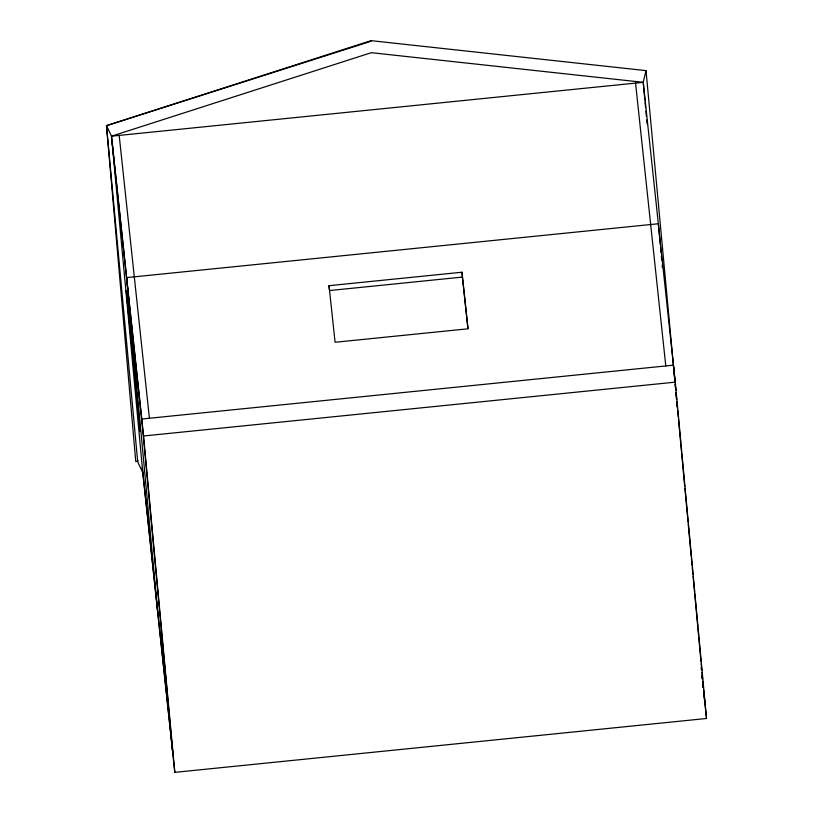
<?xml version="1.0" encoding="UTF-8"?>
<svg xmlns="http://www.w3.org/2000/svg" width="813" height="813" viewBox="0 0 813 813"><rect width="100%" height="100%" fill="white"/><g stroke="black" fill="none" stroke-linecap="round" stroke-linejoin="round"><path stroke-width="1.22" d="M644.872 100.029L643.225 82.326L646.02 70.629L371.013 40.65L106.483 125.669L135.751 461.591L138.169 460.819M174.815 772.35L143.555 435.992L111.513 136.188L371.328 52.682L643.225 82.326L675.268 382.14L706.517 718.489L174.815 772.35L142.773 472.536L111.513 136.188L106.483 125.669L369.864 41.656M111.513 136.188L643.225 82.326M329.041 285.688L461.967 272.223L468.014 328.798L335.088 342.263L329.041 285.688L329.489 290.546L462.424 277.081L461.967 272.223M143.555 435.992L675.268 382.14M142.773 472.536L137.732 462.018L106.483 125.669M701.152 667.625L701.426 670.156M701.965 675.207L702.371 678.987M702.767 682.778L703.316 687.828M703.712 691.619L704.251 696.67M702.005 676.264L702.28 678.794M702.818 683.845L703.225 687.635M703.631 691.416L706.517 718.489M635.553 83.099L665.786 365.941M462.424 277.081L467.932 328.615M119.186 135.405L149.409 418.248M111.97 141.035L142.194 423.878M142.316 467.688L172.549 750.531M674.983 381.602L673.449 365.169L141.747 419.03L172.996 755.379M675.197 383.888L675.806 390.453L675.166 384.224M676.01 392.72L676.619 399.305M676.833 401.551L677.442 408.156M677.656 410.372L678.266 417.008M678.469 419.203L680.705 443.166M680.857 444.833L681.518 451.998M681.68 453.684L684.729 486.56M684.922 488.572L688.022 521.966M688.205 523.887L691.243 556.671M691.426 558.633L692.066 565.502M692.249 567.484L692.889 574.334M693.072 576.336L694.526 591.986M694.719 594.039L697.778 626.914M697.93 628.561L698.601 635.766M698.743 637.392L700.979 661.355M701.182 663.591L701.792 670.186M702.005 672.442L702.615 679.018M702.828 681.284L703.438 687.839M703.652 690.135L704.708 701.517M646.02 70.629L674.932 381.693M675.989 393.075L676.568 399.396M676.812 401.927L677.28 406.978M660.308 244.998L658.337 223.748L126.625 277.609L157.885 613.957M660.542 247.518L661.02 252.558M661.365 256.339L661.721 260.13M662.189 265.17L662.422 267.69M645.085 102.306L645.573 107.611M645.898 111.137L646.396 116.462M646.721 119.968L647.077 123.749M371.013 40.65L371.074 41.27M132.306 347.171L126.259 290.597L140.121 431.256L132.306 347.171"/></g></svg>
